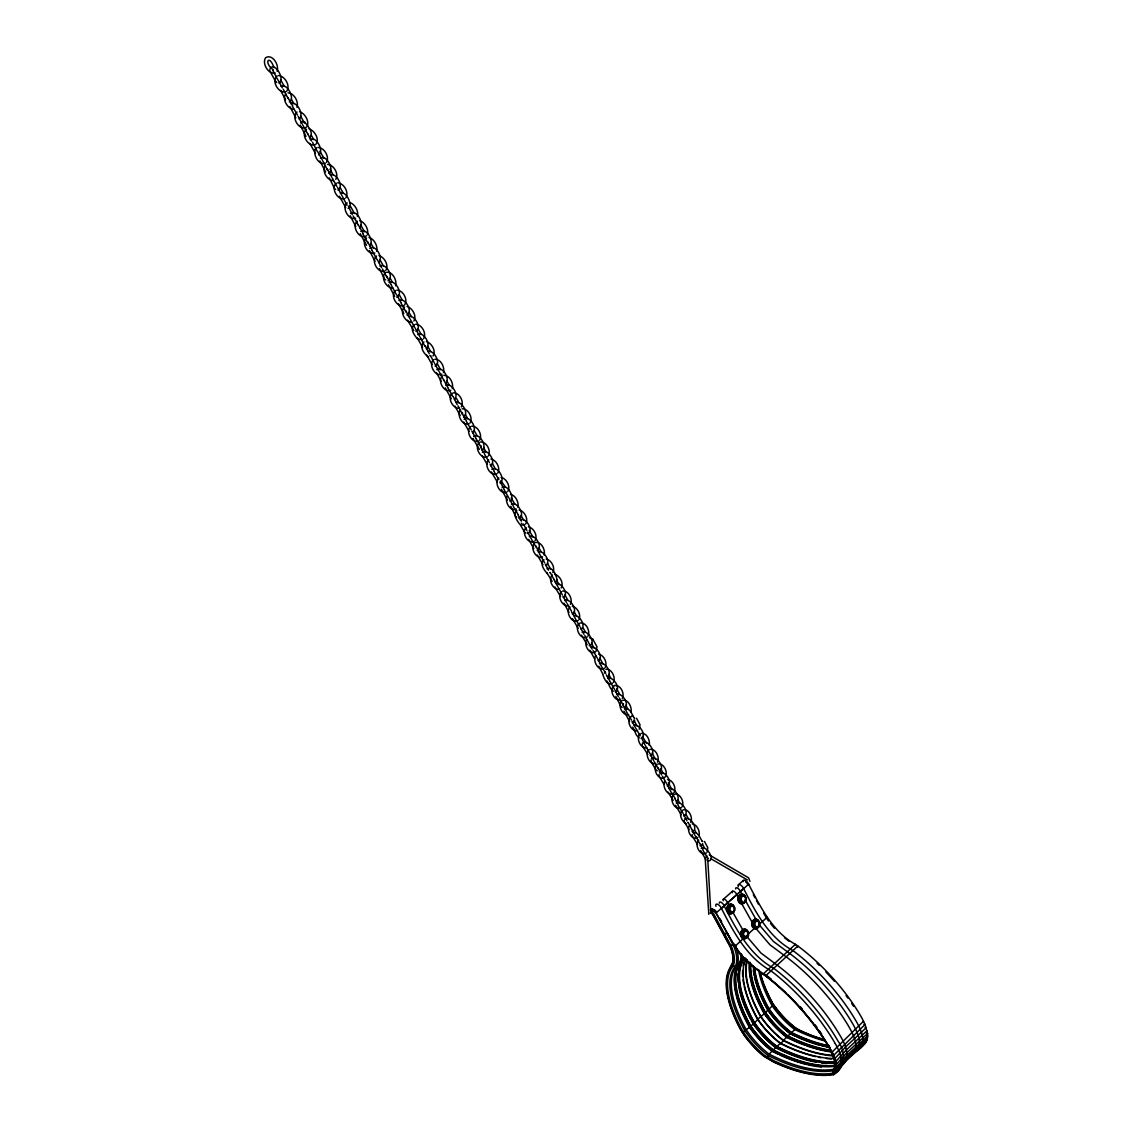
<?xml version="1.0" encoding="UTF-8"?>
<svg xmlns="http://www.w3.org/2000/svg" width="1132" height="1132" viewBox="0 0 1132 1132"><rect width="100%" height="100%" fill="white"/><g stroke="black" fill="none" stroke-linecap="round" stroke-linejoin="round"><path stroke-width="1.5" d="M833.067 1074.197C832.232 1070.391 835.076 1064.264 834.326 1072.726L833.067 1074.197L828.256 1074.721A197.308 85.084 49.3 0 1 773.312 1061.505L763.902 1055.986A47.558 19.286 48.1 0 1 744.615 1035.469L740.597 1029.101A112.125 46.299 47.4 0 1 729.631 969.784L733.267 962.469A43.525 18.211 49.5 0 0 730.635 946.989L712.679 913.878M715.636 910.892L715.594 912.774L715.749 911.175M829.756 1048.147L835.642 1064.207L835.996 1060.16M350.326 206.364C350.213 201.185 347.015 193.048 341.284 192.638M700.085 843.779L703.269 850.472M707.712 858.551L710.868 913.142L711.915 913.467L710.372 913.199M671.899 789.782L668.361 782.736M658.286 768.062L661.541 774.896M641.462 737.583L644.745 744.488M500.16 481.609L504.15 489.378M453.423 396.95L457.144 404.563M461.318 406.982C464.403 401.931 459.493 392.351 453.295 392.846M835.289 1061.462L835.671 1069.033L834.326 1072.726M835.671 1069.033L835.062 1060.698L835.119 1061.434M712.382 913.991L730.211 946.819A42.889 17.942 49.5 0 1 732.8 962.058L729.178 969.332A112.79 46.582 47.4 0 0 740.215 1029.002L744.332 1035.525A48.195 19.541 48.1 0 0 763.888 1056.312L773.481 1061.957A197.973 85.381 49.3 0 0 828.624 1075.244L833.506 1074.721C839.067 1068.693 835.091 1059.694 832.855 1053.114L833.053 1055.307M425.123 345.685L429.254 353.708M405.765 310.621L409.94 318.715M386.804 276.265L391.007 284.429M358.448 225.084L363.146 233.404M702.661 843.595L702.024 845.095L700 845.774M367.645 241.753L371.904 249.832M462.45 414.057L466.299 420.821M464.092 419.151C469.738 414.991 477.987 429.028 472.723 432.834M634.628 720.263L633.991 721.792M623.308 705.42L623.378 703.694M749.936 881.418L748.62 877.852L709.283 854.886M827.52 1051.387A193.388 86.074 49.1 0 0 831.525 1051.982L829.714 1048.657A108.814 43.893 48.1 0 0 765.741 976.067C754.506 967.832 739.069 958.082 735.008 944.725M795.188 945.376L795.372 944.329C772.208 931.48 760.492 906.732 748.691 884.333L748.394 883.668A4.019 1.811 49.1 0 0 744.913 880.356A4.019 1.811 49.1 0 0 743.087 881.602M557.001 580.461L555.246 582.301M557.071 580.093C556.505 575.679 552.727 566.142 547.081 568.759M511.905 499.835C512.867 494.925 507.9 484.581 502.113 487.312M835.161 1071.028L835.897 1062.821M743.483 1028.082L745.224 1031.181A45.153 18.353 48.1 0 0 765.473 1053.368L768.034 1055.392A194.86 84.235 49.3 0 0 832.968 1070.773L836.024 1064.646L846.892 1052.703L867.579 1033.516L865.074 1024.474L861.777 1017.781A108.064 45.733 47.7 0 0 797.876 946.041L795.372 944.329L763.237 973.93L766.194 976.025A108.134 43.653 48.1 0 1 785.65 992.707M797.621 947.031L797.876 946.041L765.741 975.685A109.464 44.162 48.1 0 1 830.138 1048.741L831.963 1052.152L863.574 1021.177M702.01 841.048L699.109 835.784C700.142 831.284 697.156 824.464 692.232 823.841M864.848 1041.567L866.037 1042.261L844.274 1062.651C850.274 1052.053 869.348 1047.949 867.579 1033.516L866.334 1033.106M649.259 745.323C650.362 740.639 646.797 732.489 641.207 733.423M631.005 712.254C632.137 707.528 628.529 699.364 622.911 700.241M536.144 546.105L539.596 553.902M348.132 208.472L350.198 206.76M350.085 207.114L350.425 206.052M517.918 507.207C519.121 503.018 515.782 495.179 510.504 494.387M462.38 412.487L462.507 414.411L458.021 405.864M460.031 410.109C456.748 415.232 462.507 426.311 469.072 423.75M452.347 388.573C453.819 383.408 449.715 375.117 443.857 375.315M443.489 372.513C444.961 367.334 440.857 359.028 434.971 359.212M395.648 285.773C397.148 280.453 392.804 271.793 386.72 272.175M376.602 251.247C378.102 246.054 374.154 238.937 368.975 237.423M367.433 234.621C368.933 229.414 364.971 222.282 359.778 220.74M357.387 216.41C358.901 211.175 354.896 204.029 349.703 202.458M348.486 206.406L352.264 214.599M315.12 149.466C313.196 155.042 318.559 165.456 325.337 163.319M766.873 1058.335L768.274 1054.939L772.265 1050.991A193.869 84.362 49.2 0 0 835.529 1066.259M708.151 858.481L703.326 851.066M675.337 798.697L670.767 791.608M642.452 743.229C647.49 737.908 657.579 753.841 650.207 755.582M833.506 1074.721C846.297 1067.264 845.689 1051.472 837.793 1040.733A108.403 44.275 48 0 0 773.977 968.497C749.568 954.884 736.253 929.485 723.985 905.558L723.716 904.949A3.354 1.457 49.4 0 0 720.829 902.176A3.354 1.457 49.4 0 0 719.358 903.166M707.104 852.17L707.811 847.727L704.486 841.444M690.704 822.44C693.237 817.813 688.963 808.474 683.134 809.833M682.087 806.819C684.506 802.277 680.771 794.225 675.479 793.928M674.148 792.442C676.582 787.886 672.832 779.821 667.526 779.509M664.753 781.193C661.937 785.962 667.272 796.716 673.285 793.348M657.466 762.19C660.013 757.52 655.782 748.394 649.994 749.356M639.269 729.206L640.019 724.749L636.594 718.282M639.198 734.923L640.075 734.003C635.604 738.262 640.712 749.101 646.91 747.757M613.403 682.327C616.034 677.587 611.676 668.404 605.804 669.253M544.167 555.048C545.582 550.124 541.577 541.775 535.818 542.412M605.196 667.456C607.743 662.786 603.851 654.989 598.616 654.126M510.051 501.151L511.763 500.075M587.947 636.17C590.649 631.373 586.051 621.822 580.051 623.024M586.602 639.354C583.419 644.235 589.079 655.258 595.319 652.074M511.565 500.401L512.088 499.523M578.877 619.742C581.48 615.044 577.49 607.162 572.226 606.285M570.401 604.361C573.103 599.55 568.604 590.267 562.646 591.045M491.812 469.341C497.401 465.068 506.16 479.855 499.976 482.911M552.869 572.594C555.515 567.854 551.44 559.93 546.148 559.01M482.359 452.234C487.977 447.932 496.736 462.776 490.566 465.86M473.643 436.457C479.275 432.099 488.034 447.013 481.878 450.126M535.082 540.672C537.997 535.903 533.738 527.795 528.403 526.833M525.786 523.833C528.729 519.05 524.427 510.914 519.079 509.938M277.114 71.259C279.434 65.302 272.557 53.487 265.68 57.675C261.648 63.208 268.298 74.613 275.203 72.943M507.858 491.345C510.886 486.491 506.372 478.454 501.108 477.35M507.377 495.858C504.065 500.924 509.966 512.145 516.404 509.075M497.769 473.049C500.754 468.224 496.382 460.031 490.991 459.012M561.189 587.989C564.076 583.221 559.802 575.325 554.581 574.292M436.796 369.725C442.485 365.381 450.791 379.63 445.527 383.564M488.345 455.955C491.444 450.975 486.548 441.409 480.421 441.989M480.859 445.484L480.831 447.593L484.595 453.946M479.643 440.178C482.784 435.155 477.732 425.66 471.676 426.156M536.271 547.492L531.516 539.384M470.105 422.887C473.261 417.85 468.181 408.341 462.111 408.808M270.223 68.09C275.684 62.133 285.377 80.188 278.939 83.145M297.023 107.37C298.848 101.852 294.221 93.093 288.009 92.852M423.623 338.666C426.877 333.558 421.755 324.134 415.685 324.261M413.859 320.964C417.057 315.97 412.289 307.932 407.039 306.418M369.782 248.375C375.598 243.677 383.875 258.478 378.725 262.582M838.6 1069.683L842.293 1064.759M385.885 270.251C389.125 265.213 384.257 257.12 378.965 255.535M350.538 213.509C356.382 208.713 364.66 223.683 359.551 227.829M307.352 126.076C309.319 120.714 304.819 113.384 299.598 111.644M345.883 197.746C349.307 192.412 343.788 183.002 337.647 182.818M327.827 169.913L331.648 176.917M300.518 122.949L302.456 121.506L304.89 122.298M335.765 179.408C339.161 174.087 333.728 164.536 327.488 164.409M326.426 162.47C329.851 157.15 324.375 147.57 318.106 147.415M315.701 148.688L316.79 147.839M316.054 144.104C319.776 138.925 314.399 130.562 309.05 128.779M315.007 149.622L315.842 148.518M290.584 103.663C296.81 100.38 304.48 114.912 299.188 119.03M310.182 139.745C315.828 135.048 324.912 151.985 318.517 154.829M596.111 651.296L596.988 646.697L592.758 639.141M281.047 86.414C286.905 82.565 295.551 98.923 289.325 101.965M595.63 655.697C592.461 660.55 598.092 671.573 604.304 668.375M286.792 91.084C290.655 85.678 284.769 75.858 278.472 75.561M285.717 93.942C281.854 99.305 287.712 109.153 294.009 109.394M325.224 165.513C321.615 170.734 327.035 180.596 333.374 180.681M320.427 158.31C326.073 153.683 335.143 170.522 328.719 173.309M853.033 1053.977C859.315 1046.534 853.783 1035.95 849.991 1028.62A107.597 44.785 47.8 0 0 786.514 957.078L769.958 944.81L755.27 927.646L747.502 934.622M859.924 1048.557C866.447 1040.959 860.844 1030.049 856.924 1022.521A108.276 45.492 47.7 0 0 792.952 950.583C768.713 937.466 755.667 912.307 743.696 888.719L743.399 888.068A4.033 1.811 49.2 0 0 739.564 884.616A4.033 1.811 49.2 0 0 738.29 886.738M622.218 698.6C625.076 693.916 620.619 684.577 614.747 685.454M684.634 819.016C689.968 814.899 699.364 829.926 692.147 831.539M841.019 1066.245C851.321 1059.17 846.113 1045.841 841.104 1037.308A107.993 44.346 47.9 0 0 777.5 965.412L760.945 953.031L746.214 935.782M835.558 1066.5L834.85 1067.886M836.024 1064.646L834.284 1071.806L833.081 1073.235L828.327 1073.759A196.6 84.843 49.3 0 1 773.566 1060.627L764.369 1055.25A46.907 19.032 48.1 0 1 745.323 1035.002L741.403 1028.79A111.431 46.044 47.3 0 1 730.536 969.827L732.984 966.077A44.219 18.508 49.5 0 0 731.541 946.748L713.485 913.482M689.982 824.818C685.553 829.176 691.694 841.444 697.864 837.496M682.087 810.512C678.28 814.644 682.242 821.804 686.501 824.068M360.811 231.437C366.839 227.702 374.565 241.852 369.584 245.998M651.381 758.78C656.687 754.747 665.8 768.911 659.291 771.458M835.303 1043.69A109.238 44.417 48 0 0 770.991 970.846C746.766 957.304 733.578 932.075 721.395 908.331L748.648 884.219L747.559 884.191M664.725 777.472C668.842 773.184 664.017 762.869 658.017 763.902M632.335 722.626L633.835 721.947M607.686 678.507C613.204 675.804 621.553 689.02 615.313 691.808M621.765 700.835C617.209 705.109 622.43 715.99 628.642 714.66M599.465 663.635C605.026 660.947 612.907 673.554 607.474 676.908M379.97 266.133C386.026 262.284 394.502 277.651 388.035 280.736M648.877 749.936C644.405 754.181 649.499 764.991 655.669 763.633M835.925 1067.151L833.704 1069.33A194.138 84.051 49.3 0 1 769.024 1054.09A44.643 18.169 48 0 1 746.526 1030.205L744.814 1027.177A109.012 45.195 47.3 0 1 736.734 965.638A46.327 19.456 49.5 0 0 735.857 946.975M836.336 1067.122L847.061 1055.236L867.706 1036.12L866.461 1035.624M836.166 1069.443L846.878 1057.5L867.494 1038.454L866.263 1037.888M835.657 1071.48L846.368 1059.495L866.942 1040.52M834.808 1073.193C846.17 1066.528 840.369 1052.378 835.289 1043.69M582.188 632.349C587.961 629.166 596.748 644.419 589.206 645.707M835.614 1061.717L846.382 1049.944L867.084 1030.686M564.627 600.526C570.316 597.611 578.523 611.124 572.382 614.053M579.103 623.52C574.136 627.949 580.546 640.401 587.041 637.09M389.068 282.618C395.167 278.67 403.983 294.872 396.738 297.178M570.004 607.049C564.995 611.464 571.533 624.001 577.971 620.661M656.9 764.482C652.457 768.699 657.522 779.538 663.677 778.137M742.521 957.785A46.242 19.555 49.4 0 1 741.234 961.549A108.814 45.422 47.3 0 0 749.158 1023.116L750.856 1026.144A44.558 18.268 48 0 0 773.34 1049.958L775.929 1047.482A193.558 84.702 49.2 0 0 836.223 1062.891M745.054 958.097A108.644 45.62 47.2 0 0 752.837 1019.663L754.535 1022.691A44.488 18.338 47.9 0 0 777.005 1046.449L780.443 1043.166A193.176 85.141 49.2 0 0 834.454 1058.562M747.445 960.276A108.332 45.945 47.1 0 0 759.303 1013.621L761.001 1016.635A44.374 18.48 47.9 0 0 783.443 1040.308L786.853 1037.039A192.638 85.735 49.1 0 0 832.515 1051.628M750.785 963.912A108.12 46.171 47.1 0 0 763.803 1009.404L765.501 1012.418A44.29 18.565 47.8 0 0 787.929 1036.021L790.476 1033.573A192.341 86.074 49.1 0 0 829.544 1047.072M754.846 969.615A107.95 46.355 47 0 0 767.439 1005.994L769.137 1009.008A44.219 18.65 47.8 0 0 791.537 1032.554L795.683 1028.847L803.423 1031.945A194.067 87.688 49 0 0 824.223 1039.629M741.092 1009.999A109.479 45.634 47.3 0 0 747.7 1024.036L749.441 1027.134A45.252 18.522 48 0 0 769.76 1049.364L772.349 1051.402L773.425 1050.369L779.538 1053.326A194.534 84.801 49.2 0 0 833.959 1066.004M751.379 1020.583L753.12 1023.682A45.181 18.593 48 0 0 773.425 1045.869L776.014 1047.892L777.09 1046.859L783.202 1049.803A194.223 85.141 49.2 0 0 836.124 1062.424M744.233 986.368A109.096 46.058 47.2 0 0 755.921 1016.338L757.648 1019.437A45.096 18.692 47.9 0 0 777.939 1041.553L780.514 1043.577L783.514 1040.718L789.641 1043.633A193.685 85.763 49.1 0 0 834.51 1055.972M751.096 981.741A108.799 46.384 47.1 0 0 762.374 1010.31L764.1 1013.409A44.983 18.834 47.8 0 0 784.349 1035.44L786.938 1037.45L787.999 1036.431L794.14 1039.318A193.303 86.174 49.1 0 0 831.284 1050.751M756.799 985.477A108.615 46.568 47 0 0 766.01 1006.914L767.737 1009.999A44.912 18.904 47.8 0 0 787.971 1031.988L790.561 1033.983L791.622 1032.964L797.763 1035.837A193.006 86.513 49 0 0 829.544 1046.265M561.486 591.626C556.774 595.941 562.236 607.049 568.533 605.776M552.345 575.042C547.591 579.386 553.095 590.522 559.406 589.248M749.441 1027.134L750.53 1026.116L748.776 1023.017A109.436 45.69 47.3 0 1 740.781 961.11A45.634 19.301 49.4 0 0 742.054 957.375M753.12 1023.682L754.209 1022.677L752.455 1019.578A109.266 45.874 47.2 0 1 744.601 957.644M757.648 1019.437L760.662 1016.621L758.921 1013.522A108.955 46.2 47.1 0 1 746.993 959.851M764.1 1013.409L765.161 1012.404L763.435 1009.305A108.743 46.44 47.1 0 1 750.318 963.558M767.737 1009.999L768.798 1008.994L767.072 1005.909A108.573 46.624 47 0 1 754.393 969.303M741.587 954.064A46.271 19.527 49.4 0 1 740.116 962.582A108.87 45.365 47.3 0 0 748.068 1024.12L749.78 1027.149L742.507 1032.483M750.856 1026.144L753.459 1023.71L751.747 1020.682A108.686 45.563 47.2 0 1 743.936 959.115L741.234 961.549M754.535 1022.691L757.987 1019.465L756.289 1016.437A108.474 45.789 47.2 0 1 746.115 958.634M761.001 1016.635L764.425 1013.423L762.742 1010.409A108.177 46.115 47.1 0 1 749.936 962.158M765.501 1012.418L768.062 1010.013L766.378 1006.999A108.007 46.299 47 0 1 753.374 965.921M769.137 1009.008L773.085 1005.145L771.387 1000.773A109.988 47.615 46.9 0 1 760.081 971.822M745.082 936.843L734.937 946.394L727.678 933.957M398.959 300.518C405.001 296.782 413.463 312.022 406.954 315.007M404.704 304.763C408.327 299.725 402.964 290.004 396.837 290.103M543.898 559.746C539.398 563.807 544.209 570.316 547.393 573.613M659.631 773.014C665.022 769.859 673.667 783.429 667.286 785.919M529.352 536.667C535.139 533.596 543.303 547.35 537.219 550.364M520.055 519.814C525.856 516.716 534.007 530.526 527.951 533.568M526.139 527.569C521.13 531.998 527.47 544.435 534.063 541.52M740.781 961.11L739.663 962.129A45.648 19.272 49.4 0 0 740.625 959.752M740.116 962.582L735.8 966.233L732.064 966.035M511.494 504.306C517.409 500.896 526.139 516.39 518.739 518.102M746.186 937.607L748.45 935.556L748.252 932.131L745.79 930.745L744.502 930.561L742.238 932.598L742.436 936.023L746.186 937.607L742.436 936.023M757.35 927.547L759.6 925.523L759.402 922.113L756.954 920.726L755.667 920.557L753.417 922.58L753.615 925.99L757.35 927.547L753.615 925.99M516.8 510.659C512.244 514.296 517.126 520.366 519.333 523.791M742.238 932.598L743.512 932.782L745.79 930.745M753.417 922.58L754.704 922.736L756.954 920.726M744.898 937.423L747.162 935.386L748.45 935.556M728.4 907.581L729.673 907.737L731.965 905.713L734.456 907.128L734.64 910.567L732.362 912.59L728.598 911.019L728.4 907.581L730.692 905.572L731.965 905.713M739.691 897.634L740.965 897.775L743.243 895.78L745.705 897.195L745.903 900.619L743.625 902.614L739.889 901.058L739.691 897.634L741.955 895.638L743.243 895.78M498.816 478.058C493.651 482.529 500.202 495.024 506.839 492.194M723.263 899.332L732.418 891.294M738.29 884.87L743.285 880.498M488.684 459.719C483.491 464.191 490.085 476.713 496.75 473.912M676.257 803.126C681.648 800.069 690.279 813.554 683.87 815.974M417.765 334.577C423.736 331.167 431.419 344.793 426.34 348.826M470.473 426.722C465.224 431.221 471.903 443.786 478.61 441.027M445.867 385.474C451.781 382.22 459.493 395.634 454.357 399.568M442.428 375.909C436.994 380.493 444.084 393.356 450.833 390.271M432.99 356.028C436.513 351.146 431.547 342.996 426.368 341.468M433.697 359.665C427.896 364.122 435.155 377.324 441.961 374.211M427.769 351.415C433.754 349.42 441.579 363.245 435.183 366.117M423.962 342.005C418.769 346.137 424.09 354.401 428.533 357.061M414.411 324.7C409.246 328.634 414.652 335.879 417.906 339.246M698.685 840.199C694.043 844.415 700.043 856.698 706.241 853.075M408.468 316.436C414.538 314.427 422.278 328.294 415.953 331.294M404.605 306.942C399.058 311.328 405.284 322.762 411.737 322.224M395.549 290.542C389.719 295.028 396.893 308.074 403.799 305.484M701.288 848.448C707.076 844.911 716.245 861.792 707.557 860.9M385.63 272.571C380.041 276.986 386.352 288.476 392.832 287.981M706.708 855.566L705.236 859.117L708.802 914.316M376.503 256.03C370.645 260.572 377.847 273.633 384.823 271.1M366.499 237.904C360.584 242.432 367.872 255.563 374.862 253.044M366.612 235.725C359.665 240.635 350.991 225.862 357.288 221.221M452.248 393.271C446.885 397.615 452.814 408.893 459.238 408.27M734.229 944.074L730.069 945.744M347.199 202.939C341.27 207.51 348.585 220.669 355.632 218.207M340.364 193.077L341.652 192.525M336.331 183.243C330.374 187.841 337.732 201.029 344.807 198.595M743.653 888.606L716.061 913.015L715.466 911.854A2.759 1.189 49.4 0 0 712.651 909.421A2.759 1.189 49.4 0 0 712.297 911.458L714.745 910.652M330.219 174.71C336.544 172.545 344.142 186.752 338.043 190.19M306.63 127.025C299.527 131.751 290.556 116.794 297.051 112.068M306.517 129.218C300.419 133.845 307.989 147.118 315.092 144.769M277.128 75.971C270.916 80.627 278.698 94.041 285.83 91.734M479.388 442.442C473.827 446.786 480.576 459.62 487.312 456.804M681.223 807.724C674.672 811.503 668.092 797.579 674.488 794.169M693.194 832.657L696.463 832.94L699.109 835.784M727.324 932.612L723.9 934.098M668.743 788.381C674.148 786.952 681.478 798.018 676.54 801.527M631.543 716.33C625.331 719.726 631.005 732.121 637.472 730.649M625.005 709.156C629.831 707.259 632.137 714.83 633.92 717.589M614.534 685.525C608.266 688.893 614.011 701.359 620.492 699.916M612.511 683.233C607.445 686.431 604.332 678.648 602.988 675.21M616.855 694.411C622.473 692.671 630.326 705.137 624.213 707.925M712.679 912.038L714.943 910.935M534.828 542.893C529.635 547.053 535.408 558.571 541.761 557.284M538.125 551.793C543.898 549.869 551.227 561.996 546.048 565.646M541.563 557.383L542.553 556.902M524.781 524.682L521.371 525.135M556.095 583.588C561.741 582.428 569.212 594.555 563.283 597.569M727.338 933.249L724.155 934.537M463.582 417C469.341 413.704 462.139 401.492 456.295 402.299M309.475 137.679C314.625 133.633 307.72 125.652 304.635 122.086M573.712 615.483C579.287 614.506 586.404 625.784 581.211 629.321M422.576 339.515L417.793 339.19M591.06 646.91C596.635 645.891 604.134 657.833 598.163 660.72M634.146 724.961C639.622 724.112 647.207 735.828 641.137 738.573M650.546 755.624L651.48 755.412M652.357 757.945L653.291 757.733M631.755 716.273L632.774 716.061M853.344 1051.26L856.584 1050.836C862.952 1043.35 857.419 1032.681 853.585 1025.281A107.71 45.054 47.8 0 0 790.009 953.71L773.496 941.513L758.907 924.49L767.171 917.387L766.237 917.628L763.647 913.156M500.91 480.675L505.41 487.057M465.436 418.09L466.455 417.991M765.741 976.067L767.298 976.039A106.323 43.002 48 0 1 771.246 979.138M711.25 913.099L710.429 912.746M747.629 884.375L748.691 884.333M349.066 205.953L350.92 207.071L354.429 213.552M763.279 974.327L764.963 974.411M642.396 736.394L646.471 743.186M863.914 1024.361L865.074 1024.474L833.506 1055.491L831.539 1051.458M744.615 900.464L745.903 900.619M739.889 901.058L743.625 902.614M609.186 677.827L610.205 677.941M734.456 907.128L730.692 905.572M728.598 911.019L732.362 912.59M589.602 637.797L592.871 639.226M758.313 925.353L759.6 925.523M748.252 932.131L744.502 930.561M865.046 1027.446L866.249 1027.672L845.547 1046.987L834.723 1058.689L833.039 1054.67M273.18 69.717C263.332 62.713 269.175 53.586 273.972 67.595M763.605 984.5A111.304 48.195 46.9 0 0 770.85 1000.377L774.896 1006.829A47.586 20.235 47.7 0 0 794.353 1027.219L804.003 1032.653M790.561 1033.983L795.159 1036.148M786.938 1037.45L793.065 1040.35A193.388 86.074 49.1 0 0 804.965 1045.232M780.514 1043.577L786.641 1046.506A193.94 85.466 49.2 0 0 815.592 1056.637M776.014 1047.892L782.127 1050.85A194.322 85.041 49.2 0 0 799.786 1057.882M494.288 471.153L490.085 464.219M772.349 1051.402L778.462 1054.359M714.9 910.029L714.745 911.048M772.774 1003.801L775.25 1006.914A46.313 19.697 47.7 0 0 794.183 1026.781L797.423 1029.596M292.679 105.757L287.797 97.465M711.023 858.792L747.346 879.918M479.388 449.39L473.289 439.06M525.248 532.634L525.97 533.087M789.061 941.329L784.49 937.721M601.248 666.168L605.818 673.257M757.633 969.402L758.864 970.237M763.775 974.312L749.356 963.318M613.318 691.242L610.672 688.426L606.964 681.04M621.468 706.821L622.218 707.344M626.548 712L631.486 720.065M639.127 737.965L636.481 735.149L632.788 727.098M511.197 497.896L514.777 504.051M656.546 770.312L657.282 770.835M678.266 805.673L683.049 813.3M413.774 330.601L407.534 320.2M513.419 506.301L509.542 499.127M863.589 1043.039L864.692 1043.831M391.332 285.222L396.158 294.207M531.304 538.691L527.54 532.068M791.622 1032.964L789.032 1030.969A44.884 18.933 47.8 0 1 768.798 1008.994M787.999 1036.431L785.424 1034.422A44.955 18.848 47.8 0 1 765.161 1012.404M783.514 1040.718L780.938 1038.695A45.039 18.763 47.9 0 1 760.662 1016.621M777.09 1046.859L774.5 1044.836A45.167 18.621 47.9 0 1 754.209 1022.677M773.425 1050.369L770.835 1048.331A45.238 18.537 48 0 1 750.53 1026.116M566.594 602.62L562.901 596.111M609.681 680.672L606.285 674.842M275.996 81.943L276.76 82.579M295.862 117.912L289.891 106.592M575.24 618.129L571.632 612.058M292.339 106.167L297.518 115.124M557.595 586.178L553.675 579.075M302.697 124.916L311.654 141.019M756.544 969.388L742.932 956.752M334.916 188.775L335.624 189.384M345.727 207.665L339.359 196.147M592.163 649.216L584.82 635.547M362.82 233.815L367.928 243.083M475.865 438.141L471.86 431.221M366.542 245.347L360.231 233.687M372.003 250.469L377.098 259.695M384.922 279.293L385.63 279.915M447.862 387.413L443.73 379.928M394.7 296.329L388.474 284.811M400.997 302.98L406.034 312.092M438.99 371.324L434.83 363.811M601.163 665.531L597.767 658.951M419.731 336.445L415.543 328.86M400.912 302.357L396.681 294.702M447.961 388.021L452.8 396.412M451.314 398.789L445.258 387.837M466.398 421.429L471.209 429.75M475.949 438.735C478.567 442.202 482.048 449.942 480.845 446.348M341.793 195.284L337.463 187.417M484.68 454.54L489.42 462.578M494.132 471.662L498.858 479.657M319.847 151.235L323.894 158.084M322.295 159.952L317.908 152.028M497.288 482.02L491.43 471.903M504.235 489.972L508.976 498.165M507.348 500.245L501.419 489.265M513.631 506.98L518.315 514.904M618.313 696.605L614.945 690.067M515.98 516.517L516.701 517.183M540.021 554.779L544.676 562.845M542.978 564.741L537.261 555.02M552.175 581.381L546.728 572.58M560.566 596.578L554.892 586.942M575.311 618.709L579.853 626.392M626.463 711.363L619.261 697.949M578.127 628.359L572.438 618.539M587.168 644.731L581.551 635.193M609.907 681.365L614.435 689.19M635.307 727.367L632.038 721.353M629.59 721.523L623.973 711.122M635.816 728.301L640.231 735.758M645.268 745.422L649.726 753.12M647.801 754.492L642.934 746.809M654.041 761.312L658.442 769.053M673.2 800.466L667.993 792.06M681.11 814.799L675.648 805.347M695.232 835.925L696.406 837.369M697.567 844.585L692.416 836.251M706.085 859.98L700.666 850.641M653.532 760.379L650.235 753.983M670.257 790.674L666.989 784.32M678.195 805.064L674.941 798.753M694.723 834.992L691.567 829.19M272.798 70.34L277.694 79.636M283.241 89.258L288.122 98.512M275.798 81.773L270.152 71.542M312.559 142.377L317.37 151.504M305.98 136.406L300.206 125.044M322.818 160.97L327.587 170.225L327.29 169.022M315.389 153.428L309.828 143.368M332.185 177.922L336.841 186.37M325.591 171.908L319.889 160.9M342.331 196.289L347.071 205.288M353.17 215.943L357.457 223.16M355.802 226.584L350.198 215.759M382.418 268.921L387.059 277.736M374.989 261.308L369.428 250.568M410.463 319.719L414.963 327.87M403.841 313.55L398.506 303.885M420.255 337.449L424.811 346.095M422.59 347.453L417.298 337.888M439.513 372.329L443.985 380.607M432.07 364.631L426.806 355.108M460.186 415.529L454.993 406.119M468.959 431.391L463.78 422.024M487.156 464.346L482.303 455.97M524.526 531.969L520.168 524.625M533.795 548.751L528.729 539.426M558.104 587.168L562.307 594.767M567.245 603.71L571.377 611.025M568.943 612.37L563.962 603.186M593.111 650.56L597.243 658.046M594.696 659.008L589.829 650.178M620.746 706.156L615.836 696.392M662.489 776.241L666.493 783.471M655.824 769.633L651.678 762.671M663.805 784.08L659.673 777.132M688.992 829.671L684.549 822.016M770.482 923.415L774.444 928.212M742.988 956.724L734.696 945.984M686.968 820.841L683.601 814.417M583.985 634.302L580.433 627.553M616.6 688.737L619.798 694.397M529.295 530.512L532.847 536.936M360.641 224.815L364.476 231.763M379.814 259.568L383.38 265.893M381.526 267.591L377.635 260.204M302.202 123.897L298.169 116.412M280.651 79.848L284.387 86.485M282.307 87.886L278.26 80.33M300.532 115.874L304.466 123.02M711.872 912.434L711.462 911.812A3.41 1.472 49.4 0 1 711.887 909.307A3.41 1.472 49.4 0 1 715.382 912.307L715.594 912.774M711.533 912.449L711.08 911.769A4.075 1.755 49.4 0 1 711.603 908.77A4.075 1.755 49.4 0 1 715.764 912.35M766.987 918.745L768.501 921.009M603.002 674.431L598.757 666.182M334.237 187.969L329.242 177.823M384.243 278.486L379.39 268.609M441.084 381.357L436.513 372.669M515.315 515.725L510.787 506.245M285.519 99.786L280.566 90.404M734.583 946.394L715.65 912.236M743.597 931.296L733.154 912.802M757.181 921.519L745.153 900.138M751.804 921.689L741.46 903.237M726.857 932.853L733.819 946.239A45.888 19.244 49.5 0 1 735.305 966.303A109.521 45.337 47.3 0 0 743.483 1028.082M719.924 918.703L721.593 921.717M715.721 912.42L727.961 934.452M291.391 99.163L293.91 103.719M311.173 135.005L313.663 139.533M329.95 169.05L333.247 175.021M340.081 187.417L343.364 193.374M370.985 243.437L373.418 247.837M390.073 278.019L392.479 282.377M399.157 294.504L402.355 300.291M408.992 312.305L411.369 316.635M417.977 328.591L421.146 334.336M427.5 345.868L430.655 351.571M437.221 363.485L440.589 369.711M446.871 380.975L449.22 385.234M456.507 398.436L458.842 402.667M465.309 414.383L467.629 418.585M474.082 430.287L477.166 435.891M483.576 447.494L486.095 452.206M492.25 463.229L495.321 468.775M521.074 515.456L523.55 520.083M538.874 547.718L541.11 551.793M547.35 563.085L550.548 569.014M556.519 579.711L559.038 584.735M564.91 594.908L567.868 600.271M574.136 611.648L576.556 616.162M583.221 628.09L585.414 632.081M591.498 643.103L593.975 648.042M599.776 658.088L602.889 663.876M608.705 674.304L610.884 678.238M625.784 705.236L627.935 709.141M633.892 719.938L637.033 726.093M652.117 752.964L655.23 759.063M660.833 768.769L663.225 773.566M678.181 800.211L679.78 803.239M686.105 814.587L688.398 818.861M694.68 830.124L696.067 832.643M702.519 844.331L704.599 848.094M430.57 355.788L434.235 362.792M523.409 523.96L526.861 530.399M550.449 572.948L553.859 579.287M688.525 823.077L691.723 829.204M696.265 836.916L699.604 843.453M521.456 521.173L518.201 515.159M548.511 570.174L545.299 564.245M729.05 905.359L727.126 901.794A3.085 1.344 49.3 0 0 724.211 899.148A3.085 1.344 49.3 0 0 723.263 900.747M741.899 894.223L739.988 890.643A3.325 1.486 49.2 0 0 737.116 887.898A3.325 1.486 49.2 0 0 735.616 888.917M739.012 898.78L736.295 893.742A3.071 1.358 49.2 0 0 733.38 891.11A3.071 1.358 49.2 0 0 732.418 892.723M753.318 894.733L754.945 897.704M756.473 900.492L758.624 904.411M357.273 223.032L357.882 224.886M721.395 908.331L721.084 907.666A4.061 1.769 49.4 0 0 717.249 904.171A4.061 1.769 49.4 0 0 716.004 906.265M307.946 134.467L307.635 133.548M651.31 761.85L650.985 760.039M659.305 776.326L658.994 774.529M692.204 835.487L692.119 834.496M642.325 745.196L642.226 744.177M833.987 1056.071L834.242 1058.448M473.204 438.438L473.317 439.287M835.77 1065.934L835.826 1066.754M754.704 922.736L754.903 926.16M743.512 932.782L743.71 936.206M740.965 897.775L741.163 901.199M729.673 907.737L729.871 911.175M684.252 820.247L684.266 820.955M269.94 70.241L269.925 69.25M550.35 572.523A3.226 2.773 79.6 0 1 549.628 572.636M521.866 523.564A3.254 2.802 76.6 0 1 521.159 523.225M430.57 355.547A3.368 2.901 65.7 0 1 429.806 355.618M688.313 822.44A3.155 2.575 -88.8 0 1 687.648 822.61M702.165 841.217A3.141 2.547 -88 0 1 702.717 841.656M604.446 673.115A3.198 2.688 85.3 0 1 605.068 671.658M634.203 717.999A3.184 2.66 87.4 0 1 634.783 718.48M742.111 900.902A1.854 1.472 -86.6 0 1 741.078 900.364M740.866 899.982A1.854 1.472 -86.6 0 1 740.894 898.129M743.908 902.912A4.797 3.821 -86.6 0 1 738.149 900.718A4.797 3.821 -86.6 0 1 741.488 894.238A4.797 3.821 -86.6 0 1 745.521 899.798M745.21 900.987A4.797 3.821 -86.6 0 1 744.658 902.048M755.454 925.75A1.84 1.457 -86 0 1 754.803 925.283M754.45 924.462A1.84 1.457 -86 0 1 754.464 923.5M730.847 910.864A1.854 1.486 -86.1 0 1 730.112 910.609M729.574 909.93A1.854 1.486 -86.1 0 1 729.631 908.076M786.853 1037.039A44.304 18.551 47.8 0 1 764.425 1013.423M750.558 1018.998A109.309 45.818 47.2 0 1 738.658 985.548M738.234 982.321A109.309 45.818 47.2 0 1 738.078 973.393M738.46 970.266A109.309 45.818 47.2 0 1 740.314 963.856M740.993 962.441A109.309 45.818 47.2 0 1 742.564 959.851M745.535 881.814A2.717 1.231 49.1 0 1 746.059 882.196M746.568 882.677A2.717 1.231 49.1 0 1 747.389 883.809M740.484 1008.485A109.479 45.634 47.3 0 1 736.239 995.396M735.913 994.023A109.479 45.634 47.3 0 1 738.757 963.304M743.866 984.656A109.096 46.058 47.2 0 1 743.045 979.704M742.719 976.534A109.096 46.058 47.2 0 1 742.62 970.577M743.116 966.021A109.096 46.058 47.2 0 1 743.894 962.681M790.476 1033.573A44.233 18.621 47.8 0 1 768.062 1010.013M741.177 955.38A45.648 19.272 49.4 0 1 740.936 958.408M822.016 1039.501A195.355 88.31 49 0 1 811.602 1035.822M810.087 1035.228A195.355 88.31 49 0 1 805.531 1033.318M836.633 1065.17A193.77 84.461 49.2 0 1 773.34 1049.958M823.954 1039.7A192.525 86.853 49 0 1 795.81 1028.847L793.249 1026.866A44.629 18.947 47.7 0 1 773.114 1005.046L771.387 1001.976A108.219 46.766 46.9 0 1 759.94 972.105M750.771 980.354A108.799 46.384 47.1 0 1 749.823 975.317M749.61 973.69A108.799 46.384 47.1 0 1 749.327 963.148M834.185 1055.463A192.921 85.424 49.1 0 1 783.443 1040.308M829.261 1045.77A192.242 86.174 49 0 1 791.537 1032.554M780.443 1043.166A44.431 18.409 47.9 0 1 757.987 1019.465M775.929 1047.482A44.502 18.324 48 0 1 753.459 1023.71M772.265 1050.991A44.572 18.239 48 0 1 749.78 1027.149M829.841 1047.567A193.091 86.414 49.1 0 1 825.723 1046.746M824.337 1046.435A193.091 86.414 49.1 0 1 821.549 1045.756M820.134 1045.374A193.091 86.414 49.1 0 1 796.702 1036.87M830.973 1050.241A192.553 85.834 49.1 0 1 787.929 1036.021M821.478 1067.009A194.619 84.688 49.2 0 1 814.106 1066.061M812.762 1065.82A194.619 84.688 49.2 0 1 808.715 1065M807.342 1064.688A194.619 84.688 49.2 0 1 779.962 1055.066M824.153 1040.733A191.973 86.471 49 0 1 794.721 1029.512A44.162 18.706 47.7 0 1 772.321 1006.008L770.637 1003.009A107.809 46.511 47 0 1 758.582 969.898M835.77 1061.915A193.473 84.815 49.2 0 1 777.005 1046.449M826.176 1051.147A193.388 86.074 49.1 0 1 806.437 1045.756M831.468 1058.972A193.94 85.466 49.2 0 1 826.332 1058.519M821.04 1057.741A193.94 85.466 49.2 0 1 818.337 1057.217M787.886 994.872A108.134 43.653 48.1 0 1 828.921 1046.704M836.59 1063.401A194.322 85.041 49.2 0 1 833.435 1063.585M826.884 1063.472A194.322 85.041 49.2 0 1 821.761 1063.005M816.469 1062.198A194.322 85.041 49.2 0 1 801.23 1058.349M800.381 1006.829A106.323 43.002 48 0 1 802.447 1009.164M815.097 1024.757A106.323 43.002 48 0 1 816.908 1027.219M819.681 1031.111A106.323 43.002 48 0 1 821.662 1033.983M763.025 982.958A111.304 48.195 46.9 0 1 761.454 978.416M760.987 976.93A111.304 48.195 46.9 0 1 760.152 973.987M817.035 963.29A106.79 45.167 47.7 0 1 819.271 965.412M825.865 971.978A106.79 45.167 47.7 0 1 834.312 981.175M846.029 995.622A106.79 45.167 47.7 0 1 847.854 998.084M851.646 1003.447A106.79 45.167 47.7 0 1 853.599 1006.334M756.332 984.033A108.615 46.568 47 0 1 754.464 976.973M754.11 975.26A108.615 46.568 47 0 1 753.304 970.294M744.276 935.796A1.854 1.472 -85.5 0 1 743.936 935.612M747.205 936.956A4.811 3.821 -85.5 0 1 740.823 936.079A4.811 3.821 -85.5 0 1 744.361 929.131A4.811 3.821 -85.5 0 1 747.757 935.881M745.04 902.105A4.797 3.821 -86.6 0 0 742.875 894.322A4.797 3.821 -86.6 0 0 738.531 900.747A4.797 3.821 -86.6 0 0 745.04 902.105M758.737 926.981A4.797 3.792 -86 0 0 756.586 919.241A4.797 3.792 -86 0 0 752.271 925.693A4.797 3.792 -86 0 0 758.737 926.981M758.341 926.938A4.797 3.792 -86 0 0 756.19 919.198A4.797 3.792 -86 0 0 751.889 925.636A4.797 3.792 -86 0 0 758.341 926.938M733.791 912.052A4.825 3.849 -86.1 0 0 731.626 904.242A4.825 3.849 -86.1 0 0 727.239 910.708A4.825 3.849 -86.1 0 0 733.791 912.052M733.409 912.01A4.825 3.849 -86.1 0 0 731.23 904.199A4.825 3.849 -86.1 0 0 726.843 910.666A4.825 3.849 -86.1 0 0 733.409 912.01M747.587 937.013A4.825 3.821 -85.5 0 0 745.422 929.245A4.825 3.821 -85.5 0 0 741.078 935.739A4.825 3.821 -85.5 0 0 747.587 937.013"/></g></svg>
